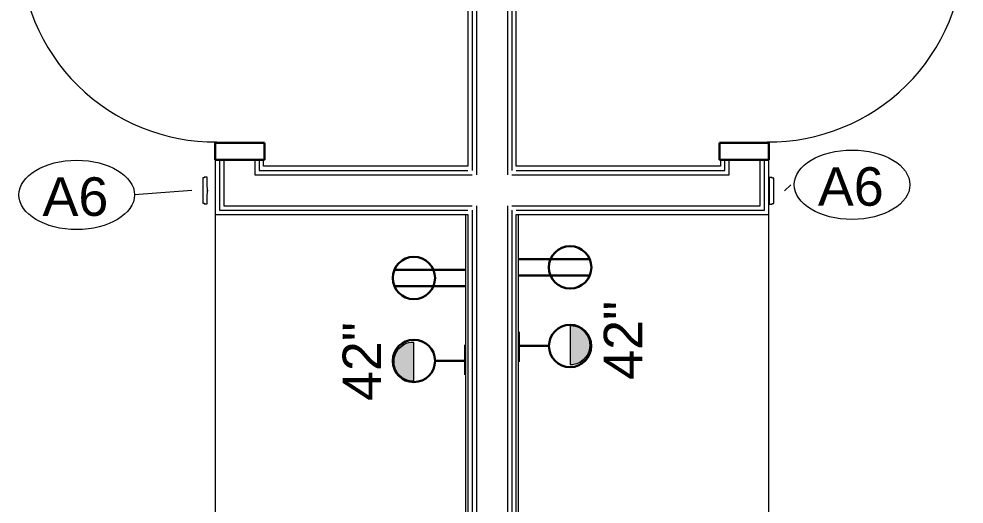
# Model space of a CAD drawing. Header units: inches. Extents: x -1176 to 1482, y -2527 to 978.
# Drawn here: x 840.9 to 951.2, y 235.2 to 291.9 of the extents above; entities that cross this region are included whole.
import ezdxf

# ---------------------------------------------------------------- set-up
doc = ezdxf.new("R2010")
doc.units = ezdxf.units.IN
doc.header["$MEASUREMENT"] = 0
for name, color, linetype, lineweight in [('A-ANNO-NOTE', 131, 'Continuous', 40), ('A-DETL-GENF', 92, 'Continuous', 9), ('A-DOOR', 31, 'Continuous', 18), ('A-DOOR-FRAM', 31, 'Continuous', 30), ('A-WALL', 113, 'Continuous', 18), ('I-WALL', 2, 'Continuous', 18), ('Q-CASE', 31, 'Continuous', 9), ('Q-SPCQ', 91, 'Continuous', 9), ('Q-SPCQ-IDEN', 132, 'Continuous', 9)]:
    doc.layers.add(name, color=color, linetype=linetype, lineweight=lineweight)
doc.styles.add('Arial', font='arial.ttf', dxfattribs={"height": 4.5})
doc.styles.add('Swis721 Lt BT', font='swissl.ttf', dxfattribs={"height": 4.5})

# ---------------------------------------------------------------- blocks, each defined once
blk = doc.blocks.new('Single Flush - D2 1_11_ X 8_-8525291-3rd Floor Power _ Signal')
at = {"layer": 'A-DOOR', "lineweight": 30}
for p, q in [((9.65625, -2.8125), (11.40625, -2.8125)), ((9.65625, -25.625), (9.65625, -2.8125)), ((11.40625, -2.8125), (11.40625, -25.625)), ((11.40625, -25.625), (9.65625, -25.625))]:
    blk.add_line(p, q, dxfattribs=at)
at = {"layer": 'A-DOOR', "lineweight": 9}
blk.add_arc((11.40625, -2.8125), 22.8125, 179.5, 270, dxfattribs=at)
at = {"layer": 'A-DOOR-FRAM'}
for p, q in [((-13.5, 2.9375), (-13.5, -2.8125)), ((-13.5, 2.9375), (-11.5, 2.9375)), ((-11.5, 2.9375), (-11.5, -2.8125)), ((11.500004, 2.9375), (11.500004, -2.8125)), ((11.500004, 2.9375), (13.500004, 2.9375)), ((13.500004, 2.9375), (13.500004, -2.8125)), ((-13.5, -2.8125), (-11.5, -2.8125)), ((11.500004, -2.8125), (13.500004, -2.8125))]:
    blk.add_line(p, q, dxfattribs=at)
blk = doc.blocks.new('Single Flush - D2 1_11_ X 8_-8524823-3rd Floor Power _ Signal')
at = {"layer": 'A-DOOR', "lineweight": 30}
for p, q in [((9.65625, 25.625), (9.65625, 2.8125)), ((11.40625, 25.625), (9.65625, 25.625)), ((11.40625, 2.8125), (11.40625, 25.625)), ((9.65625, 2.8125), (11.40625, 2.8125))]:
    blk.add_line(p, q, dxfattribs=at)
at = {"layer": 'A-DOOR', "lineweight": 9}
blk.add_arc((11.40625, 2.8125), 22.8125, 90, 180.5, dxfattribs=at)
at = {"layer": 'A-DOOR-FRAM'}
for p, q in [((-13.5, -2.9375), (-13.5, 2.8125)), ((-13.5, 2.8125), (-11.5, 2.8125)), ((-11.5, -2.9375), (-11.5, 2.8125)), ((11.500004, -2.9375), (11.500004, 2.8125)), ((11.500004, 2.8125), (13.500004, 2.8125)), ((13.500004, -2.9375), (13.500004, 2.8125)), ((-13.5, -2.9375), (-11.5, -2.9375)), ((11.500004, -2.9375), (13.500004, -2.9375))]:
    blk.add_line(p, q, dxfattribs=at)
blk = doc.blocks.new('Desk62 - Desk-7130673-3rd Floor Power _ Signal')
at = {"layer": 'Q-CASE'}
for p, q in [((2359.98, 477.74), (2270.77, 477.74)), ((2270.77, 477.74), (2270.77, 448.5)), ((2270.77, 448.5), (2359.98, 448.5))]:
    blk.add_line(p, q, dxfattribs=at)
blk = doc.blocks.new('Desk63 - Desk-7130701-3rd Floor Power _ Signal')
at = {"layer": 'Q-CASE'}
for p, q in [((-472.98, 477.74), (-561.75, 477.74)), ((-472.98, 448.5), (-472.98, 477.74)), ((-561.75, 448.5), (-472.98, 448.5))]:
    blk.add_line(p, q, dxfattribs=at)
blk = doc.blocks.new('HVAC_Other_LK-Systems_Room-Thermostat-S1-Dti-24V-NO - Room Thermostat S1 Dti 24V NO-6786672-3rd Floor Power _ Signal')
at = {"layer": 'A-DETL-GENF'}
for p, q in [((-1.55, 0.12), (-1.55, -0.05)), ((-1.48, 0.12), (-1.55, 0.12)), ((-1.48, 0.12), (-1.55, 0.12)), ((-1.55, 0.12), (-1.55, -0.23)), ((-1.48, 0.28), (-1.48, 0.12)), ((1.48, 0.28), (-1.48, 0.28)), ((1.48, 0.28), (-1.48, 0.28)), ((-1.48, 0.28), (-1.48, 0.12)), ((1.48, 0.12), (1.48, 0.28)), ((1.48, 0.12), (1.48, 0.28)), ((1.55, 0.12), (1.48, 0.12)), ((1.55, 0.12), (1.48, 0.12)), ((1.55, -0.23), (1.55, 0.12)), ((1.55, -0.23), (1.55, 0.12)), ((-1.55, -0.05), (-1.55, -0.23)), ((-1.55, -0.23), (-0.76, -0.25)), ((-1.55, -0.23), (-0.76, -0.25)), ((-0.76, -0.25), (0, -0.26)), ((-0.76, -0.25), (-0.06, -0.26)), ((-0.06, -0.26), (-0.06, -0.3)), ((0, -0.26), (0.76, -0.25)), ((0.06, -0.26), (0.76, -0.25)), ((0.06, -0.3), (0.06, -0.26)), ((0.06, -0.3), (0.06, -0.26)), ((0.76, -0.25), (1.55, -0.23)), ((0.76, -0.25), (1.55, -0.23))]:
    blk.add_line(p, q, dxfattribs=at)
blk = doc.blocks.new('HVAC_Other_LK-Systems_Room-Thermostat-S1-Dti-24V-NO - Room Thermostat S1 Dti 24V NO-V57-3rd Floor Power _ Signal')
at = {"layer": 'A-DETL-GENF'}
for p, q in [((-1.55, 0.12), (-1.55, -0.05)), ((-1.48, 0.12), (-1.55, 0.12)), ((-1.48, 0.12), (-1.55, 0.12)), ((-1.55, 0.12), (-1.55, -0.23)), ((-1.48, 0.28), (-1.48, 0.12)), ((1.48, 0.28), (-1.48, 0.28)), ((1.48, 0.28), (-1.48, 0.28)), ((-1.48, 0.28), (-1.48, 0.12)), ((1.48, 0.12), (1.48, 0.28)), ((1.48, 0.12), (1.48, 0.28)), ((1.55, 0.12), (1.48, 0.12)), ((1.55, 0.12), (1.48, 0.12)), ((1.55, -0.23), (1.55, 0.12)), ((1.55, -0.23), (1.55, 0.12)), ((-1.55, -0.05), (-1.55, -0.23)), ((-1.55, -0.23), (-0.76, -0.25)), ((-1.55, -0.23), (-0.76, -0.25)), ((-0.76, -0.25), (0, -0.26)), ((-0.76, -0.25), (-0.06, -0.26)), ((-0.06, -0.26), (-0.06, -0.3)), ((-0.06, -0.3), (0.06, -0.3)), ((-0.06, -0.3), (0.06, -0.3)), ((0, -0.26), (0.76, -0.25)), ((0.06, -0.26), (0.76, -0.25)), ((0.06, -0.3), (0.06, -0.26)), ((0.06, -0.3), (0.06, -0.26)), ((0.76, -0.25), (1.55, -0.23)), ((0.76, -0.25), (1.55, -0.23))]:
    blk.add_line(p, q, dxfattribs=at)
blk = doc.blocks.new('Appliance_Specialty Equipment Tag - Standard-3515593-3rd Floor Power _ Signal')
at = {"layer": 'Q-SPCQ-IDEN'}
blk.add_ellipse((-0.0499, 0.0037), major_axis=(-0.1406, 0), ratio=0.600473, dxfattribs=at)

msp = doc.modelspace()

# ---------------------------------------------------------------- hatches: boundary and pattern name
at = {"layer": 'A-ANNO-NOTE', "lineweight": 9}
for points in [[(905.24, 251.56), (905.4, 256.06), (905.24, 256.06)], [(905.4, 251.56), (905.4, 256.06), (905.24, 251.56)], [(906.32, 255.83), (905.71, 256.03), (905.4, 256.06)], [(907.25, 254.99), (906.32, 255.83), (905.4, 256.06)], [(907.52, 253.3), (907.25, 254.99), (905.4, 256.06)], [(905.4, 251.56), (907.52, 253.3), (905.4, 256.06)], [(906.32, 255.83), (906.02, 255.95), (905.71, 256.03)], [(906.78, 255.53), (906.59, 255.67), (906.32, 255.83)], [(906.84, 255.48), (906.78, 255.53), (906.32, 255.83)], [(907.25, 254.99), (906.84, 255.48), (906.32, 255.83)], [(907.25, 254.99), (907.21, 255.05), (906.84, 255.48)], [(907.45, 254.55), (907.4, 254.7), (907.25, 254.99)], [(907.48, 254.48), (907.45, 254.55), (907.25, 254.99)], [(907.52, 253.3), (907.48, 254.48), (907.25, 254.99)], [(884.71, 252.41), (886.84, 254.14), (886.14, 254.01)], [(886.84, 249.65), (886.84, 254.14), (884.71, 252.41)], [(884.71, 252.41), (886.14, 254.01), (885.03, 253.14)], [(885.03, 253.14), (886.14, 254.01), (885.39, 253.56)], [(885.45, 253.61), (886.14, 254.01), (885.99, 253.95)], [(886.14, 254.01), (886.84, 254.14), (886.44, 254.1)], [(886.84, 249.65), (887, 249.65), (887, 254.14)], [(886.84, 249.65), (887, 254.14), (886.84, 254.14)], [(907.52, 253.3), (907.56, 254.09), (907.48, 254.48)], [(907.52, 253.3), (907.58, 253.93), (907.56, 254.09)], [(907.52, 253.3), (907.58, 253.69), (907.58, 253.93)], [(905.4, 251.56), (906.1, 251.7), (907.52, 253.3)], [(906.1, 251.7), (907.21, 252.57), (907.52, 253.3)], [(907.21, 252.57), (907.25, 252.64), (907.52, 253.3)], [(907.25, 252.64), (907.48, 253.14), (907.52, 253.3)], [(907.25, 252.64), (907.29, 252.71), (907.48, 253.14)], [(884.67, 251.62), (884.71, 252.41), (884.66, 251.77)], [(884.75, 251.23), (884.71, 252.41), (884.67, 251.62)], [(886.84, 249.65), (884.71, 252.41), (884.98, 250.72)], [(884.98, 250.72), (884.71, 252.41), (884.75, 251.23)], [(905.4, 251.56), (905.79, 251.61), (906.1, 251.7)], [(906.1, 251.7), (906.84, 252.15), (907.21, 252.57)], [(906.1, 251.7), (906.25, 251.76), (906.78, 252.09)], [(906.25, 251.76), (906.59, 251.95), (906.78, 252.09)], [(886.84, 249.65), (884.98, 250.72), (885.92, 249.87)], [(885.92, 249.87), (884.98, 250.72), (885.39, 250.23)], [(886.84, 249.65), (885.92, 249.87), (886.52, 249.68)], [(886.52, 249.68), (885.92, 249.87), (886.21, 249.75)]]:
    msp.add_hatch(color=256, dxfattribs=at).paths.add_polyline_path(points, flags=0)

# ---------------------------------------------------------------- linework, layer by layer
at = {"layer": 'A-ANNO-NOTE', "lineweight": 30}
for p, q in [((899.26, 263.87), (907.52, 263.87)), ((892.98, 262.62), (884.71, 262.62)), ((899.26, 261.95), (907.52, 261.95)), ((892.98, 260.71), (884.71, 260.71)), ((899.26, 255.36), (899.26, 251.86)), ((892.98, 250.34), (892.98, 253.85)), ((899.26, 253.73), (902.76, 253.73)), ((892.98, 251.98), (889.47, 251.98))]:
    msp.add_line(p, q, dxfattribs=at)
at = {"layer": 'A-ANNO-NOTE', "lineweight": 9}
for p, q in [((905.24, 256.06), (905.24, 251.56)), ((887, 249.65), (887, 254.14))]:
    msp.add_line(p, q, dxfattribs=at)
at = {"layer": 'A-ANNO-NOTE', "lineweight": 30}
for centre, radius in [((905.24, 262.91), 2.48), ((887, 261.67), 2.47), ((905.24, 253.72), 2.47), ((887, 251.98), 2.47)]:
    msp.add_circle(centre, radius, dxfattribs=at)
at = {"layer": 'A-ANNO-NOTE', "lineweight": 9}
for centre, start, end in [((905.33, 253.81), 267.6427, 92.3573), ((886.9, 251.89), 87.6427, 272.3573)]:
    msp.add_arc(centre, 2.25, start, end, dxfattribs=at)
at = {"layer": 'A-WALL'}
for p, q in [((893.8, 304.82), (893.8, 274.23)), ((894.3, 305.32), (894.3, 273.73)), ((897.93, 305.32), (897.93, 273.73)), ((898.43, 304.82), (898.43, 274.23)), ((864.3, 275.47), (864.3, 269.6)), ((864.8, 275.47), (864.8, 270.1)), ((868.43, 275.47), (868.43, 273.73)), ((868.93, 275.47), (868.93, 274.23)), ((923.3, 274.23), (923.3, 275.47)), ((923.8, 273.73), (923.8, 275.47)), ((927.43, 270.1), (927.43, 275.47)), ((927.93, 269.6), (927.93, 275.47)), ((868.43, 273.73), (893.8, 273.73)), ((868.93, 274.23), (893.3, 274.23)), ((898.43, 273.73), (923.8, 273.73)), ((898.93, 274.23), (923.3, 274.23)), ((864.3, 269.6), (893.3, 269.6)), ((864.8, 270.1), (893.8, 270.1)), ((893.8, 269.6), (893.8, 113.89)), ((894.3, 270.1), (894.3, 113.89)), ((897.93, 270.1), (897.93, 113.89)), ((898.43, 270.1), (927.43, 270.1)), ((898.43, 269.6), (898.43, 113.89)), ((898.93, 269.6), (927.93, 269.6))]:
    msp.add_line(p, q, dxfattribs=at)
at = {"layer": 'I-WALL'}
for p, q in [((893.3, 304.32), (893.3, 274.73)), ((898.93, 274.73), (898.93, 304.32)), ((869.43, 275.47), (863.8, 275.47)), ((863.8, 275.47), (863.8, 269.1)), ((869.43, 274.73), (869.43, 275.47)), ((922.8, 275.47), (922.8, 274.73)), ((928.43, 275.47), (922.8, 275.47)), ((928.43, 269.1), (928.43, 275.47)), ((893.3, 274.73), (869.43, 274.73)), ((922.8, 274.73), (898.93, 274.73)), ((863.8, 269.1), (893.3, 269.1)), ((893.3, 269.1), (893.3, 113.89)), ((898.93, 113.89), (898.93, 269.1)), ((898.93, 269.1), (928.43, 269.1))]:
    msp.add_line(p, q, dxfattribs=at)
at = {"layer": 'Q-SPCQ-IDEN'}
for p, q in [((861.08, 271.89), (854.39, 271.38)), ((930.27, 271.86), (931, 272.57))]:
    msp.add_line(p, q, dxfattribs=at)

# ---------------------------------------------------------------- block references
at = {"layer": 'A-DOOR', "rotation": 90}
for name, p in [('Single Flush - D2 1_11_ X 8_-8524823-3rd Floor Power _ Signal', (866.62, 288.97)), ('Single Flush - D2 1_11_ X 8_-8525291-3rd Floor Power _ Signal', (925.62, 288.97))]:
    msp.add_blockref(name, p, dxfattribs=at)
at = {"layer": 'Q-CASE'}
for name, p, rotation in [('Desk62 - Desk-7130673-3rd Floor Power _ Signal', (1341.55, -2090.88), 89.9999999999999), ('Desk63 - Desk-7130701-3rd Floor Power _ Signal', (450.69, -292.65), 270.0000000000001)]:
    msp.add_blockref(name, p, dxfattribs=dict(at, rotation=rotation))
at = {"layer": 'Q-SPCQ'}
for name, p, rotation in [('HVAC_Other_LK-Systems_Room-Thermostat-S1-Dti-24V-NO - Room Thermostat S1 Dti 24V NO-V57-3rd Floor Power _ Signal', (862.63, 271.89), 89.99999999999962), ('HVAC_Other_LK-Systems_Room-Thermostat-S1-Dti-24V-NO - Room Thermostat S1 Dti 24V NO-6786672-3rd Floor Power _ Signal', (928.73, 271.86), 270.0000000000221)]:
    msp.add_blockref(name, p, dxfattribs=dict(at, rotation=rotation))
at = {"layer": 'Q-SPCQ-IDEN', "xscale": 47.99999999999997, "yscale": 47.99999999999997, "zscale": 47.99999999999997}
for p in [(940.56, 272.39), (850.03, 271.2)]:
    msp.add_blockref('Appliance_Specialty Equipment Tag - Standard-3515593-3rd Floor Power _ Signal', p, dxfattribs=at)

# ---------------------------------------------------------------- texts
at = {"layer": 'A-ANNO-NOTE', "lineweight": 9, "char_height": 4.5, "width": 10.302, "attachment_point": 1, "rotation": 90, "style": 'Swis721 Lt BT'}
for insert in [(909.17, 249.77), (878.68, 247.29)]:
    msp.add_mtext('42"', dxfattribs=dict(at, insert=insert))
at = {"layer": 'Q-SPCQ-IDEN', "char_height": 4.5, "width": 9.393, "attachment_point": 1, "style": 'Arial'}
for insert in [(934.17, 274.61), (843.64, 273.43)]:
    msp.add_mtext('A6', dxfattribs=dict(at, insert=insert))

doc.saveas('drawing.dxf')
